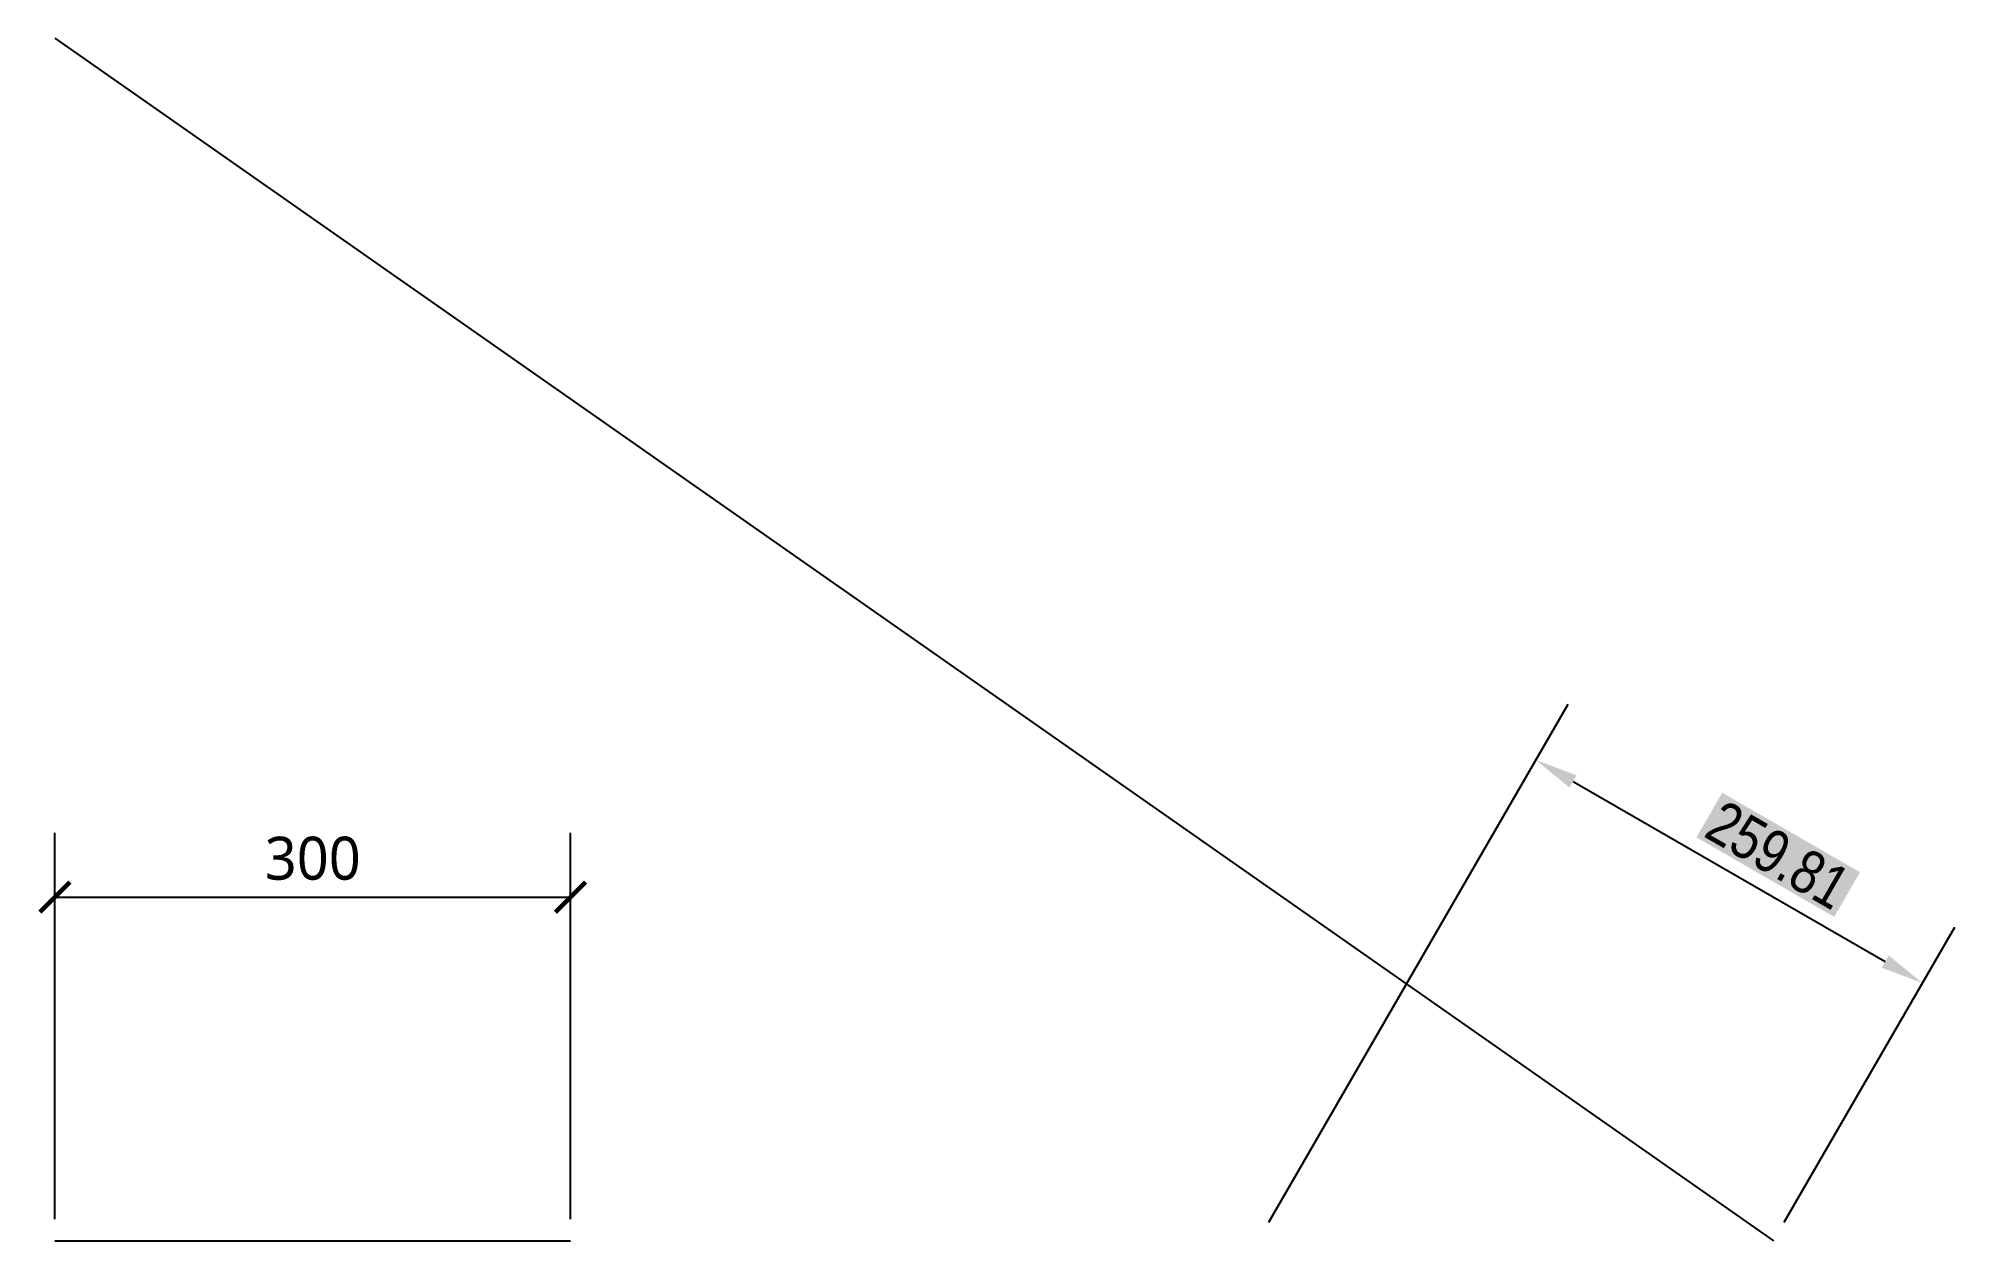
# Model space of a CAD drawing. Header units: metres. Extents: x -0.1 to 11.1, y 0 to 7.
import ezdxf

# ---------------------------------------------------------------- set-up
doc = ezdxf.new("R2010")
doc.units = ezdxf.units.M
doc.styles.add('OpenSans', font='OpenSans-Regular.ttf')
doc.styles.add('OpenSansCondensed-Light', font='OpenSansCondensed-Light.ttf')
doc.dimstyles.new('EZDXF', dxfattribs={"dimtxt": 0.25, "dimasz": 0.175, "dimexe": 0.375, "dimexo": 0.125, "dimgap": 0.1, "dimtad": 1, "dimlfac": 100, "dimzin": 12, "dimdsep": 46, "dimtxsty": 'OpenSansCondensed-Light', "dimblk": 'ARCHTICK', "dimcen": 2.5, "dimazin": 3, "dimtfac": 0.5, "dimtmove": 2, "dimatfit": 3})

# ---------------------------------------------------------------- blocks, each defined once
blk = doc.blocks.new('_ARCHTICK')
at = {"color": 0, "linetype": 'BYBLOCK', "const_width": 0.15}
blk.add_lwpolyline([(-0.5, -0.5), (0.5, 0.5)], dxfattribs=at)
blk = doc.blocks.new('_CLOSEDFILLED')
at = {"color": 0, "linetype": 'BYBLOCK'}
blk.add_solid([(-1, 0.164), (0, 0), (-1, -0.164)], dxfattribs=at)
blk = doc.blocks.new('*D2')
for p, q in [((7.062, 0.108), (8.804, 3.124)), ((8.833, 2.674), (10.65, 1.625)), ((10.062, 0.108), (11.054, 1.825))]:
    blk.add_line(p, q)
at = {"layer": 'Defpoints'}
for p in [(8.616, 2.799), (7, 0), (10, 0)]:
    blk.add_point(p, dxfattribs=at)
at = {"xscale": 0.25, "yscale": 0.25}
for p, rotation in [((8.616, 2.799), 150), ((10.866, 1.5), -30)]:
    blk.add_blockref('_CLOSEDFILLED', p, dxfattribs=dict(at, rotation=rotation))
at = {"insert": (10.026, 2.245), "char_height": 0.25, "attachment_point": 5, "rotation": 330, "style": 'OpenSansCondensed-Light', "bg_fill": 1, "box_fill_scale": 1.1, "bg_fill_color": 4}
blk.add_mtext('259.81', dxfattribs=at)

msp = doc.modelspace()

# ---------------------------------------------------------------- linework, layer by layer
for p, q in [((0, 7), (10, 0)), ((0, 0), (3, 0))]:
    msp.add_line(p, q)

# ---------------------------------------------------------------- dimensions: what is measured, and where the dimension line sits
dim = msp.add_linear_dim(base=(8.61603, 2.79904), p1=(7, 0), p2=(10, 0), angle=330, dimstyle='EZDXF', override={"dimasz": 0.25, "dimjust": 2, "dimdec": 2, "dimsah": 0, "dimtsz": 0, "dimdle": 0, "dimtfill": 2, "dimtfillclr": 4})
dim.commit()
dim.dimension.update_dxf_attribs({"geometry": '*D2', "text_midpoint": (10.0259, 2.24486)})
msp.add_linear_dim(base=(0, 2), p1=(0, 0), p2=(3, 0), dimstyle='EZDXF', override={"dimtxsty": 'OpenSans'}).render()

doc.saveas('drawing.dxf')
